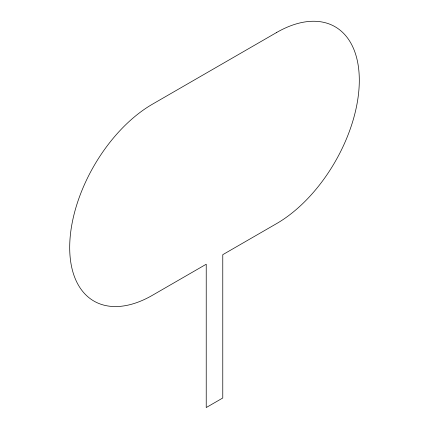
<?xml version="1.0" encoding="UTF-8"?>
<svg xmlns="http://www.w3.org/2000/svg" width="429" height="429" viewBox="0 0 429 429"><rect width="100%" height="100%" fill="white"/><g stroke="black" fill="none" stroke-linecap="round" stroke-linejoin="round"><path stroke-width="0.64" d="M276.56 32.534L152.44 104.193A117.02 67.562 -60 0 0 69.696 247.512A117.02 67.562 -60 0 0 152.44 295.286L206.226 264.232L206.226 407.55L222.774 397.994L222.774 254.676L276.56 223.627A117.02 67.562 -60 0 0 359.304 80.309A117.02 67.562 -60 0 0 276.56 32.534"/></g></svg>
